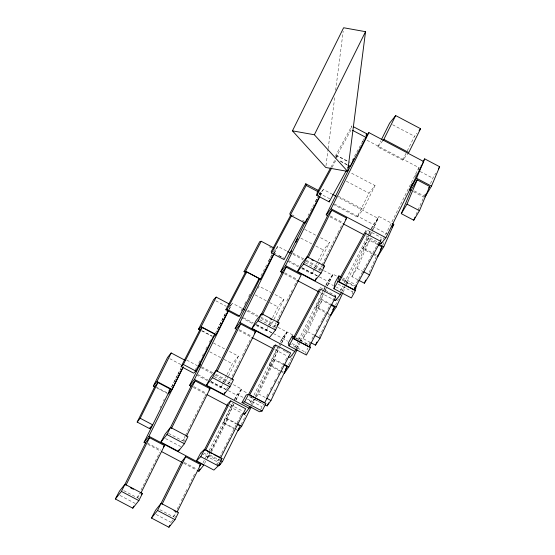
<?xml version="1.0" encoding="UTF-8"?>
<svg xmlns="http://www.w3.org/2000/svg" width="555" height="555" viewBox="0 0 555 555"><rect width="100%" height="100%" fill="white"/><g stroke="black" fill="none" stroke-linecap="round" stroke-linejoin="round"><path stroke-width="0.42" stroke-dasharray="2.77 2.08" d="M325.979 165.765L328.06 149.475M328.171 148.615L334.859 96.327M335.629 90.326L343.191 31.177M335.706 156.448L335.969 154.963L351.863 125.909L351.19 129.62L335.713 157.925M336.885 157.474L337.162 155.927L347.416 161.339M352.064 294.074L353.237 290.369M415.237 176.49L416.867 172.612M416.056 214.743L417.7 210.831M418.033 210.054L425.276 193.771M430.513 183.601L432.796 178.169L435.793 173.167M372.35 253.94L362.637 248.82L368.839 234.918M369.179 234.141L371.246 229.506M371.593 228.736L378.836 216.45L392.288 223.547M357.767 279.734L351.905 276.64L364.399 248.647L369.575 240.336L377.636 244.588M362.637 248.82L369.88 236.534M370.227 235.764L371.947 231.9M372.294 231.13L378.836 216.45M351.905 276.64L357.087 268.336L369.575 240.336M369.221 272.325L376.852 255.217L373.189 253.281M382.749 245.116L384.129 242.029M329.288 314.512L315.837 307.414L325.646 286.359M326.007 285.575L327.464 282.46L332.917 274.149L337.405 276.515M315.837 307.414L321.296 299.103L324.203 292.86M324.564 292.083L326.014 288.961M327.471 285.846L332.917 274.149M310.335 342.435L303.009 338.571L317.536 307.38L322.087 300.449L330.142 304.702M303.009 338.571L307.553 331.647L322.087 300.449M319.458 336.566L324.543 325.646M326.361 321.747L329.628 314.727M335.504 305.16L338.411 298.923M343.143 292.173L345.321 287.49M346.778 284.375L347.867 282.03L341.887 278.881M279.782 370.962L269.321 365.44L278.631 346.14M278.999 345.363L282.349 338.418L286.949 331.925L292.922 335.074M269.321 365.44L273.913 358.946L279.13 348.138M281.732 342.733L286.949 331.925M255.772 397.033L270.951 365.558L274.78 360.146L282.835 364.399M256.576 396.631L258.491 393.925L274.78 360.146M272.297 395.16L274.892 389.783M277.854 383.644L280.442 378.267M288.364 364.836L292.832 355.568M296.183 348.616L299.138 343.705M297.425 349.074L300.033 343.67M300.401 342.9L301.892 339.806L296.661 337.045M160.034 407.675L160.804 406.121M163.503 400.689L164.273 399.135M171.557 386.932L181.11 367.688M171.752 387.015L174.048 382.381M174.43 381.611L177.496 375.43M177.884 374.66L180.562 369.255M217.484 329.295L226.274 311.591M229.222 309.378L232.274 303.217L242.167 308.441M123.765 490.641L137.217 497.738L139.506 493.131M141.032 490.058L148.275 475.469M148.657 474.698L159.708 452.429M268.759 260.885L271.811 254.724M274.378 253.281L277.819 246.351L286.949 251.172M257.909 288.475L259.053 286.172L271.131 292.547M168.56 433.379L182.761 440.871L185.051 436.265M185.425 435.495L192.294 421.675M192.675 420.905L204.49 397.096M204.871 396.325L206.016 394.022M210.72 382.395L220.529 387.57L222.819 382.964M223.2 382.201L226.634 375.284M227.016 374.521L232.351 363.768L238.421 356.185L228.611 351.003M224.581 382.52L226.606 379.995L228.126 376.921M228.507 376.151L238.421 356.185M315.448 201.708L317.738 197.094M320.304 195.644L323.357 189.484L331.73 193.903M214.105 376.512L228.299 384.004L230.589 379.398M232.115 376.325L240.884 358.662M242.41 355.588L248.508 343.302M248.89 342.532L251.179 337.926M159.889 509.698L173.34 516.795L175.623 512.189M177.149 509.115L179.82 503.739M181.346 500.665L187.444 488.379M188.971 485.306L195.069 473.02M256.257 325.528L266.074 330.704L268.363 326.097M268.745 325.334L271.027 320.721M272.554 317.654L277.888 306.901L283.966 299.318L274.149 294.136M266.074 330.704L272.144 323.128L273.671 320.055M274.052 319.285L283.966 299.318M203.061 462.787L208.791 451.243M209.173 450.473L232.857 402.763M234.383 399.683L236.68 395.07L241.536 389L232.399 384.185M362.512 141.761L363.664 139.458M234.314 428.793L223.103 422.882L233.065 402.805M234.599 399.718L237.283 394.307L243.263 397.463M223.103 422.882L226.745 418.331L234.03 403.658M235.944 399.801L240.925 389.763L247.655 393.308M204.483 463.647L206.772 459.034M207.154 458.263L209.443 453.643M210.976 450.563L234.279 403.624M235.806 400.543L241.536 389M210.394 451.881L206.925 458.867L209.963 455.079L211.115 452.748M210.775 451.104L224.65 423.16L227.689 419.365L236.479 424.006M211.504 451.971L227.689 419.365M259.643 319.645L273.844 327.138L276.133 322.531M276.515 321.761L285.284 304.098M286.803 301.025L292.908 288.739M294.434 285.665L297.098 280.289M301.802 268.662L311.619 273.837L313.901 269.231M314.283 268.467L317.717 261.551M318.098 260.788L323.433 250.034L329.503 242.452L319.694 237.269M315.663 268.786L317.689 266.261L329.503 242.452M250.132 402.847L252.421 398.226M253.954 395.146L277.632 347.437M280.31 342.046L282.217 338.203L287.074 332.133L261.197 318.48M408.771 152.528L402.701 160.104L377.788 146.964L380.841 140.817M241.113 424.589L245.712 415.32M251.082 404.512L253.843 399.087M255.369 396.006L279.817 346.757M280.199 345.987L281.35 343.677M281.732 342.907L287.074 332.133M252.421 404.595L254.724 399.961M305.188 262.779L319.389 270.271L321.671 265.665M322.053 264.895L337.683 233.405M338.064 232.642L341.88 224.962M333 204.226L357.156 216.97L368.978 193.168L375.048 185.585L350.136 172.439M357.156 216.97L363.227 209.395L375.048 185.585M294.906 347.513L298.347 340.59M298.729 339.82L323.558 289.8M323.94 289.03L325.473 285.95M325.854 285.18L327.762 281.336L332.618 275.266L324.245 270.854M296.328 348.373L299.769 341.45M300.151 340.68L323.836 292.971M325.362 289.89L326.888 286.81M327.27 286.04L332.618 275.266M402.701 160.104L406.891 151.661M407.273 150.891L414.516 136.301L417.048 133.138M340.451 290.647L342.74 286.033M344.273 282.953L368.34 234.474M368.721 233.704L370.629 229.853M371.011 229.083L373.307 224.47L378.163 218.399L337.822 197.115M341.873 291.507L344.162 286.893M345.689 283.813L369.755 235.334M370.136 234.564L378.163 218.399M383.318 239.17L418.845 167.603L420.468 165.577M195.194 370.067L196.373 367.764M198.725 363.143L199.904 360.833M202.256 356.213L203.428 353.903M205.787 349.289L207.355 346.209M209.311 342.359L210.879 339.278M215.409 333.277L219.267 325.702M219.655 324.946L226.218 312.056M228.84 309.544L231.157 304.993M203.734 453.067L217.928 460.56L219.107 458.25M219.502 457.48L239.892 417.457M240.28 416.687L242.244 412.837M241.099 310.994L242.292 308.698M244.693 304.112L246.288 301.053M248.682 296.467L249.875 294.171M260.982 275.731L266.594 264.971M268.197 261.898L271.409 255.751M274.156 253.011L276.161 249.167L274.614 249.604M266.65 396.423L268.655 392.586M270.257 389.506L271.86 386.433M274.267 381.826L276.272 377.983M277.875 374.909L279.484 371.836M281.087 368.763L283.896 363.379M285.499 360.306L287.101 357.233M260.586 409.604L263.639 404.179L249.237 396.582M308.053 215.382L308.871 213.848M310.502 210.796L313.769 204.684M315.4 201.625L318.667 195.513M319.076 194.75L320.707 191.69L321.151 193.348L319.93 195.637M310.3 342.088L308.67 345.148L303.439 342.386M311.931 339.036L314.38 334.45M316.017 331.39L317.647 328.338M318.057 327.575L319.278 325.279M320.915 322.226L321.727 320.693M322.136 319.93L326.222 312.292M327.852 309.232L330.301 304.646M332.75 300.061L333.569 298.534M306.228 354.354L305.673 352.286L307.949 348.034M330.953 167.277L335.921 158.196M336.337 157.44L337.162 155.927M332.056 167.339L335.775 160.534M352.141 160.61L364.364 138.264M364.697 232.725L366.356 229.701L381.299 237.582M378.815 242.126L354.818 285.998L342.116 279.297M226.6 389.069L227.675 387.189M171.634 521.86L172.709 519.979M216.818 464.431L219.211 461.191M417.853 170.281L420.419 165.994M345.134 286.186L342.407 290.341L336.427 287.192M345.592 285.492L347.867 282.03M300.97 341.11L301.892 339.806M229.576 306.589L232.274 303.217M272.956 252.421L277.819 246.351M318.501 195.554L323.357 189.484M377.788 146.964L382.853 140.644M261.502 316.003L262.543 314.706M220.529 387.57L224.074 383.151M311.619 273.837L315.157 269.418M137.217 497.738L140.339 493.839M182.761 440.871L185.883 436.972M228.299 384.004L231.428 380.106M273.844 327.138L276.966 323.239M319.389 270.271L322.51 266.372M137.938 499.049L138.93 497.807M183.483 442.182L185.467 439.699M229.021 385.316L230.512 383.456M274.565 328.449L275.558 327.207M320.603 270.965L322.094 269.106M254.835 398.948L252.234 402.195L247.003 399.433M173.34 516.795L176.462 512.896M174.554 517.489L175.546 516.247M229.583 306.506L230.63 305.5M217.928 460.56L220.03 458.548M392.628 124.75L414.516 136.301M367.091 140.29L418.845 167.603M420.093 171.467L432.796 178.169M414.432 190.941L423.958 195.964M413.419 191.662L423.881 197.178M335.969 154.963L350.17 162.455M340.271 160.95L347.596 164.821M340.534 161.429L347.263 164.981M346.334 181.214L368.978 193.168M338.321 196.248L363.227 209.395M319.659 192.557L321.151 193.348M318.764 193.015L329.753 198.808M334.485 203.983L373.307 224.47M372.627 226.419L387.57 234.307M330.322 215.95L343.025 222.659M330.031 216.88L342.206 223.304M365.8 235.757L378.746 242.584M368.846 238.851L377.816 243.583M364.399 248.647L372.454 252.893M373.099 254.336L376.831 256.306M291.854 214.785L294.053 215.95M302.544 220.307L304.785 221.494M304.598 229.305L316.676 235.681M300.789 238.081L312.111 244.061M315.885 246.052L323.433 250.034M357.087 268.336L362.942 271.43M342.699 277.909L354.825 284.313M292.776 253.115L305.611 259.886M306.367 260.281L317.689 266.261M342.241 280.115L354.368 286.512M293.04 254.384L302.933 259.608M305.978 261.211L323.489 270.451M269.383 246.843L271.624 248.023M338.078 284.153L352.48 291.757M273.719 252.823L276.001 254.024M279.047 255.633L283.612 258.04M288.94 260.85L298.84 266.074M301.885 267.676L318.625 276.515M319.389 276.917L327.762 281.336M278.554 255.515L283.681 258.221M302.163 267.961L317.328 275.967M287.462 261.093L298.028 266.671M327.464 282.46L333.437 285.61M320.256 287.594L324.737 289.96M325.487 290.355L335.199 295.482M284.777 272.817L297.48 279.526M284.486 273.747L296.668 280.171M320.263 292.624L333.201 299.45M321.296 299.103L330.26 303.835M317.536 307.38L329.996 313.95M255.245 294.948L266.567 300.921M269.591 302.517L277.888 306.901M307.553 331.647L314.151 335.123M247.988 310.377L257.804 315.559M260.822 317.148L272.144 323.128M246.739 310.849L257.395 316.475M296.079 337.912L308.969 344.717M295.218 338.05L300.449 340.812M215.833 300.81L226.294 306.325M243.402 317.717L253.295 322.941M256.341 324.543L282.217 338.203M256.618 324.828L271.784 332.833M282.349 338.418L287.58 341.172M292.069 343.538L297.3 346.299M241.161 317.564L252.483 323.537M288.995 343.489L305.673 352.286M276.404 346.688L278.645 347.867M283.126 350.233L285.367 351.419M286.116 351.815L289.106 353.389M239.233 329.684L251.942 336.392M238.948 330.613L251.124 337.038M274.718 349.49L286.9 355.915M273.913 358.946L283.633 364.073M270.951 365.558L280.476 370.58M281.205 370.969L283.404 372.127M280.532 371.357L282.772 372.537M202.193 330.787L212.447 336.198M201.52 330.759L211.982 336.281M213.515 343.039L225.587 349.414M209.707 351.815L221.029 357.788M224.047 359.383L232.351 363.768M258.491 393.925L265.817 397.789M201.694 366.848L213.016 372.821M216.034 374.417L226.606 379.995M186.73 360.084L197.386 365.71M201.194 367.715L211.85 373.342M214.896 374.944L231.643 383.783M250.333 396.638L252.574 397.824M255.397 399.725L264.187 404.366M247.676 399.149L262.078 406.753M169.774 358.69L181.735 365.003M197.857 374.583L207.75 379.807M210.796 381.41L227.543 390.248M228.306 390.651L236.68 395.07M211.08 381.694L226.239 389.7M196.373 374.826L207.702 380.799M230.325 404.595L243.028 411.297M193.695 386.551L206.398 393.259M193.404 387.48L206.342 394.307M229.18 406.357L242.119 413.184M226.745 418.331L236.458 423.458M155.636 386.745L167.36 392.926M224.65 423.16L234.175 428.183M234.911 428.571L237.11 429.73M157.093 388.049L167.554 393.571M209.963 455.079L220.952 460.879M201.403 453.47L218.087 462.266M216.45 463.897L218.649 465.055M165.536 438.561L180.701 446.567M147.401 443.022L160.853 450.126M184.274 462.475L196.976 469.183M147.859 444.347L160.041 450.771M183.636 463.224L196.574 470.05M119.991 495.428L135.156 503.427M156.115 514.485L171.273 522.491"/><path stroke-width="0.83" d="M347.666 171.412L365.537 31.684L343.628 27.75L292.457 130.841L325.757 167.478L347.666 171.412L314.366 134.768L292.457 130.841M346.16 170.885L329.198 201.902L316.745 195.332L317.3 192.238L330.544 168.033M329.198 201.902L329.476 200.355M356.345 285.11L355.339 290.681L351.37 297.938L333.93 288.739L335.047 282.557L337.69 277.715L338.904 275.911L341.179 277.111M333.93 288.739L337.905 281.475L338.904 275.911M381.028 239.066L380.633 241.293L354.152 289.71L339.202 281.829L339.875 278.111L364.697 232.725M348.006 165.376L350.247 166.555L366.14 137.508L366.806 133.797L353.355 126.7M354.152 289.71L354.548 287.483M339.202 281.829L365.683 233.412L366.085 231.185M410.013 188.915L412.296 183.476M401.293 213.654L411.498 189.394L417.207 179.869L429.66 186.445L419.455 210.699L413.752 220.224L401.293 213.654L407.002 204.129L417.207 179.869M411.179 190.476L409.687 189.692L416.534 178.259L424.7 158.855L439.643 166.743L431.478 186.147L425.061 196.858M413.752 220.224L415.064 217.095M424.957 196.796L426.268 193.695M358.502 280.122L364.364 283.216L365.752 280.102M378.614 254.384L377.58 256.701L383.789 246.739L393.786 224.338L392.288 223.547M364.364 283.216L369.54 274.912L382.027 246.913L378.364 244.977M311.064 342.824L315.462 345.141L316.919 342.026M315.462 345.141L320.013 338.217L334.54 307.026L330.877 305.09M331.876 312.958L330.787 315.296L336.24 306.984L342.782 292.95M264.922 404.748L267.115 405.906L268.599 402.84M267.115 405.906L270.944 400.502L287.233 366.716L283.57 364.788M285.756 370.24L284.264 373.328L288.864 366.834L297.05 349.844M154.852 386.863L153.353 386.079L167.534 357.51L171.176 352.959L185.377 360.452M153.353 386.079L156.996 381.528L171.176 352.959M137.175 422.064L140.214 418.276L152.667 424.846L149.628 428.64L137.175 422.064L154.9 386.356L157.939 382.562L170.392 389.138L144.057 442.335L145.577 443.14M140.214 418.276L157.939 382.562M149.628 428.64L150.398 427.086M115.357 498.994L119.505 491.092L124.972 484.265L142.413 493.464L138.868 500.61L132.791 508.193L115.357 498.994L121.427 491.411L145.909 442.238L149.552 437.687L164.495 445.575L140.859 493.187M169.067 392.42L168.297 393.96L171.946 389.416L183.06 367.021M144.057 442.335L148.913 436.272L183.296 367.015M125.916 485.306L149.552 437.687M160.894 442.127L165.05 434.225L170.517 427.399L187.951 436.598L184.406 443.743L178.335 451.326L160.894 442.127L166.972 434.544L191.454 385.371L195.096 380.82L210.04 388.708L186.404 436.32M191.121 386.273L189.595 385.468L213.668 336.989M314.366 134.768L365.537 31.684M199.814 365.981L200.577 364.448M189.595 385.468L194.458 379.405L228.452 310.918M171.46 428.439L195.096 380.82M132.791 508.193L133.804 506.153M206.439 385.26L210.595 377.358L216.055 370.532L233.495 379.731L229.95 386.877L223.88 394.459L206.439 385.26L212.509 377.677L236.992 328.504L240.634 323.953L255.584 331.841L231.948 379.454M236.666 329.406L235.14 328.602L259.969 278.582M235.14 328.602L239.996 322.538L273.997 254.051M216.998 371.572L240.634 323.953M178.335 451.326L179.348 449.286M151.473 518.051L155.629 510.149L161.096 503.323L178.53 512.529L174.985 519.667L168.914 527.25L151.473 518.051L157.551 510.468L182.026 461.295L185.675 456.744L200.619 464.632L176.983 512.244M162.032 504.363L185.675 456.744M251.984 328.394L256.132 320.492L261.599 313.665L279.04 322.864L275.488 330.01L269.418 337.593L251.984 328.394L258.054 320.811L261.599 313.665M282.967 272.942L280.684 271.735L307.04 218.635M290.896 252.248L291.659 250.714M295.857 242.264L297.764 238.421M261.183 314.643L282.537 271.638L286.179 267.087L301.122 274.975L277.486 322.587M280.684 271.735L285.541 265.672L319.923 196.415M262.543 314.706L286.179 267.087M223.88 394.459L224.893 392.42M168.914 527.25L169.927 525.21M297.522 271.527L301.677 263.625L307.144 256.798L324.578 265.998L321.033 273.143L314.962 280.726L297.522 271.527L303.599 263.944L307.144 256.798M197.337 470.453L198.856 471.25L200.001 468.947M327.748 215.673L326.222 214.868L354.111 158.695M306.346 258.547L328.074 214.771L331.724 210.22L346.667 218.108L323.031 265.72M326.222 214.868L331.085 208.805L368.902 132.617L423.701 161.533L385.885 237.72L381.028 243.784L379.502 242.986M308.08 257.839L331.724 210.22M242.875 413.586L244.401 414.384L245.164 412.851M220.148 463.89L219.378 465.444L222.416 461.649L240.142 425.935L237.214 424.395M381.604 139.284L389.61 123.154L395.68 115.572L420.593 128.718L408.771 152.528L383.859 139.381L382.853 140.644M239.198 428.446L238.046 430.763L241.689 426.219L251.276 406.912M244.401 414.384L250.021 406.78M383.859 139.381L395.68 115.572M314.962 280.726L316.308 278.006M288.42 356.719L289.946 357.517L294.802 351.454L295.947 349.144M333.964 299.853L335.484 300.65L336.247 299.117M335.484 300.65L340.34 294.587L341.491 292.277M381.028 243.784L381.791 242.251M200.029 329.968L198.53 329.184L213.592 299.624L216.207 297.105L228.917 303.814M198.53 329.184L201.153 326.666L216.207 297.105M181.173 366.577L199.994 329.628L202.18 327.533L214.632 334.103L195.811 371.052L193.626 373.147L181.173 366.577L183.358 364.482L202.18 327.533M213.474 337.065L216.096 334.554L228.452 310.3M196.449 460.872L200.646 453.067L204.58 449.293L222.014 458.492L218.254 465.881L213.883 470.078L196.449 460.872L200.813 456.682L204.58 449.293M204.164 450.369L228.084 403.409M213.828 454.496L220.55 458.041L245.65 408.778L230.7 400.897L205.607 450.16L212.329 453.706M246.267 272.873L244.027 271.686L259.671 241.716L261.218 241.279L273.92 247.988M244.027 271.686L245.574 271.249L261.218 241.279M225.85 309.773L245.4 272.311L246.691 271.943L259.143 278.52L239.594 315.982L238.303 316.343L225.85 309.773L227.141 309.412L239.594 315.982M227.141 309.412L246.691 271.943M258.977 279.574L260.524 279.137L273.754 253.781M242.035 402.548L246.205 394.98L248.522 394.327L265.963 403.527L262.05 411.019L259.469 411.748L242.035 402.548L244.616 401.82L262.05 411.019M244.616 401.82L248.522 394.327M248.494 394.688L274.163 345.501L275.71 345.071L290.653 352.952L264.582 402.909L249.639 395.021L275.71 345.071M318.466 190.511L305.763 183.809L289.842 213.606L290.286 215.257L305.229 223.145L319.52 196.401M290.286 215.257L306.207 185.46L305.763 183.809M290.716 215.16L271.222 251.651L271.596 253.031L284.049 259.601L303.953 222.354M271.596 253.031L291.493 215.777M288.975 345.848L292.957 338.397L292.291 335.914L288.239 343.087L288.975 345.848L306.416 355.047L310.398 347.596L309.725 345.113M319.437 289.12L293.72 337.26L294.164 338.918L309.114 346.799L335.643 297.133L335.199 295.482M294.164 338.918L320.7 289.245L335.643 297.133M316.745 195.332L331.64 168.096M347.818 167.86L349.06 165.591M365.988 135.288L366.806 133.797M422.986 161.713L424.7 158.855M438.36 168.886L439.643 166.743M428.786 187.909L429.66 186.445M392.01 227.182L393.786 224.338M380.307 249.681L382.027 246.913M332.723 309.794L334.54 307.026M285.319 369.422L287.233 366.716M366.203 135.989L368.902 132.617M168.88 391.032L170.392 389.138M163.454 446.872L164.495 445.575M208.999 390.005L210.04 388.708M254.544 333.139L255.584 331.841M345.626 219.405L346.667 218.108M419.074 130.612L420.593 128.718M141.414 494.706L142.413 493.464M277.049 325.348L279.04 322.864M323.086 267.864L324.578 265.998M199.578 465.929L200.619 464.632M198.856 471.25L203.72 465.187L148.913 436.272M228.604 402.909L230.7 400.897M220.89 459.568L222.014 458.492M352.689 130.411L366.14 137.508M416.534 178.259L431.478 186.147M407.002 204.129L419.455 210.699M332.494 194.305L336.295 196.31M306.207 185.46L318.161 191.766M331.085 208.805L385.885 237.72M365.683 233.412L380.633 241.293M342.969 223.707L363.518 234.55M378.559 243.978L383.789 246.739M363.678 271.818L369.54 274.912M311.82 259.809L313.311 260.593M287.712 251.575L290.758 253.177M337.905 281.475L355.339 290.681M303.599 263.944L321.033 273.143M285.541 265.672L340.34 294.587M297.425 280.573L318.736 291.819M331.009 304.23L336.24 306.984M245.574 271.249L260.524 279.137M314.879 335.511L320.013 338.217M270.014 318.646L271.506 319.437M242.93 308.844L245.213 310.044M292.291 335.914L294.566 337.114M292.957 338.397L310.398 347.596M258.054 320.811L275.488 330.01M239.996 322.538L294.802 351.454M251.887 337.44L272.436 348.283M284.375 364.469L288.864 366.834M201.153 326.666L216.096 334.554M266.553 398.178L270.944 400.502M198.149 366.113L199.675 366.911M212.509 377.677L229.95 386.877M183.358 364.482L195.811 371.052M194.458 379.405L249.257 408.32M207.105 394.709L227.654 405.552M156.996 381.528L171.946 389.416M237.207 423.853L241.689 426.219M220.952 460.879L222.416 461.649M166.972 434.544L184.406 443.743M200.813 456.682L218.254 465.881M161.56 451.576L182.116 462.419M130.397 487.672L133.387 489.246M173.993 510.669L175.484 511.46M121.427 491.411L138.868 500.61M157.551 510.468L174.985 519.667"/></g></svg>
